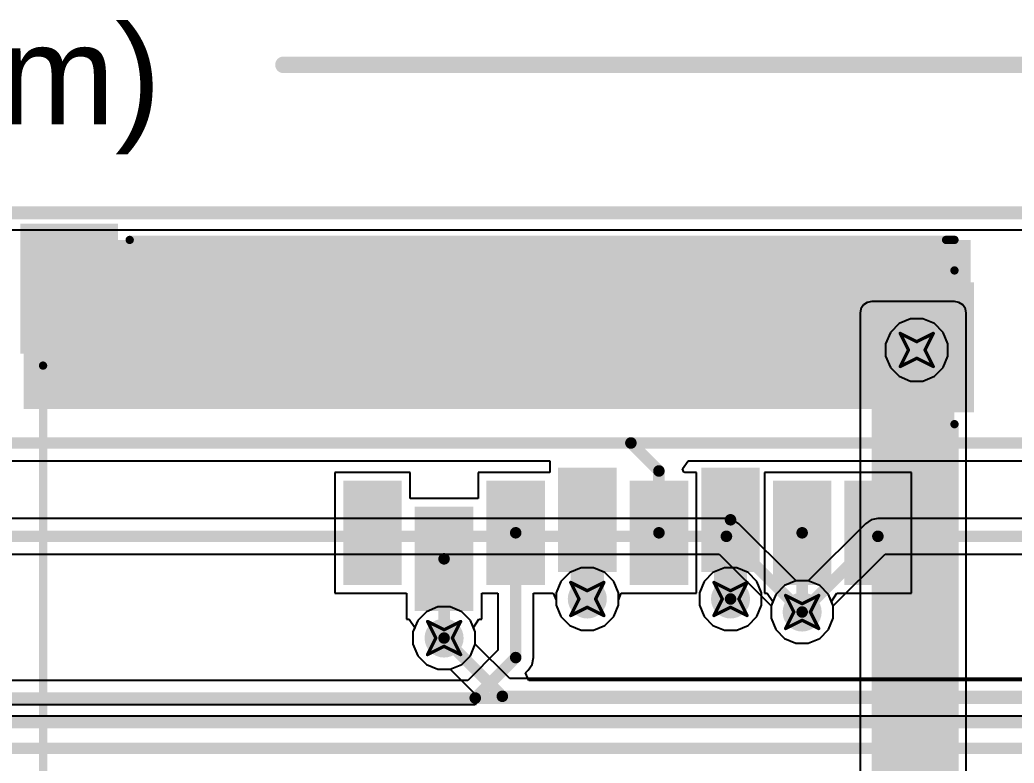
# Model space of a CAD drawing. Header units: inches. Extents: x -3 to 289, y -11 to 89.
# Drawn here: x 30.65 to 45.92, y 24.64 to 36.06 of the extents above; entities that cross this region are included whole.
import ezdxf

# ---------------------------------------------------------------- set-up
doc = ezdxf.new("R2010")
doc.units = ezdxf.units.IN
for name, color, linetype in [('Board Cutout', 216, 'Continuous'), ('Bottom Layer', 5, 'Continuous'), ('Dimension', 6, 'Continuous'), ('Drill Drawing', 1, 'Continuous'), ('Layer 1', 16, 'Continuous'), ('Layer 2', 76, 'Continuous'), ('Top Layer', 1, 'Continuous'), ('Top Overlay', 2, 'Continuous'), ('Top Paste', 8, 'Continuous'), ('Top Solder', 216, 'Continuous'), ('Via Holes', 16, 'Continuous')]:
    doc.layers.add(name, color=color, linetype=linetype)
doc.styles.add('Arial', font='', dxfattribs={"height": 0.2})
doc.styles.get('Arial').set_extended_font_data('Arial')

# ---------------------------------------------------------------- blocks, each defined once
blk = doc.blocks.new('693071010811_75')
at = {"layer": 'Top Layer'}
for points in [[(-5.875, 7.725), (-4.075, 7.725), (-4.075, 6.325), (-5.875, 6.325)], [(-0.175, 7.725), (1.625, 7.725), (1.625, 6.325), (-0.175, 6.325)], [(0.415, -2.125), (1.215, -2.125), (1.215, -3.625), (0.415, -3.625)], [(-6.185, -2.525), (-5.385, -2.525), (-5.385, -4.025), (-6.185, -4.025)], [(-5.085, -2.525), (-4.285, -2.525), (-4.285, -4.025), (-5.085, -4.025)], [(-2.885, -2.525), (-2.085, -2.525), (-2.085, -4.025), (-2.885, -4.025)], [(-0.685, -2.525), (0.115, -2.525), (0.115, -4.025), (-0.685, -4.025)], [(1.515, -2.525), (2.315, -2.525), (2.315, -4.025), (1.515, -4.025)], [(-3.985, -2.725), (-3.185, -2.725), (-3.185, -4.225), (-3.985, -4.225)], [(-1.785, -2.725), (-0.985, -2.725), (-0.985, -4.225), (-1.785, -4.225)], [(-7.275, -5.175), (-5.875, -5.175), (-5.875, -7.075), (-7.275, -7.075)], [(5.875, -6.075), (7.275, -6.075), (7.275, -7.975), (5.875, -7.975)]]:
    blk.add_hatch(color=1, dxfattribs=at).paths.add_polyline_path(points)
at = {"layer": 'Top Paste'}
for points in [[(-5.875, 7.725), (-4.075, 7.725), (-4.075, 6.325), (-5.875, 6.325)], [(-0.175, 7.725), (1.625, 7.725), (1.625, 6.325), (-0.175, 6.325)], [(0.415, -2.125), (1.215, -2.125), (1.215, -3.625), (0.415, -3.625)], [(-6.185, -2.525), (-5.385, -2.525), (-5.385, -4.025), (-6.185, -4.025)], [(-5.085, -2.525), (-4.285, -2.525), (-4.285, -4.025), (-5.085, -4.025)], [(-2.885, -2.525), (-2.085, -2.525), (-2.085, -4.025), (-2.885, -4.025)], [(-0.685, -2.525), (0.115, -2.525), (0.115, -4.025), (-0.685, -4.025)], [(1.515, -2.525), (2.315, -2.525), (2.315, -4.025), (1.515, -4.025)], [(-3.985, -2.725), (-3.185, -2.725), (-3.185, -4.225), (-3.985, -4.225)], [(-1.785, -2.725), (-0.985, -2.725), (-0.985, -4.225), (-1.785, -4.225)], [(-7.275, -5.175), (-5.875, -5.175), (-5.875, -7.075), (-7.275, -7.075)], [(5.875, -6.075), (7.275, -6.075), (7.275, -7.975), (5.875, -7.975)]]:
    blk.add_hatch(color=8, dxfattribs=at).paths.add_polyline_path(points)
at = {"layer": 'Top Solder'}
for points in [[(-5.925, 7.775), (-4.025, 7.775), (-4.025, 6.275), (-5.925, 6.275)], [(-0.225, 7.775), (1.675, 7.775), (1.675, 6.275), (-0.225, 6.275)], [(0.365, -2.075), (1.265, -2.075), (1.265, -3.675), (0.365, -3.675)], [(-6.235, -2.475), (-5.335, -2.475), (-5.335, -4.075), (-6.235, -4.075)], [(-5.135, -2.475), (-4.235, -2.475), (-4.235, -4.075), (-5.135, -4.075)], [(-2.935, -2.475), (-2.035, -2.475), (-2.035, -4.075), (-2.935, -4.075)], [(-0.735, -2.475), (0.165, -2.475), (0.165, -4.075), (-0.735, -4.075)], [(1.465, -2.475), (2.365, -2.475), (2.365, -4.075), (1.465, -4.075)], [(-4.035, -2.675), (-3.135, -2.675), (-3.135, -4.275), (-4.035, -4.275)], [(-1.835, -2.675), (-0.935, -2.675), (-0.935, -4.275), (-1.835, -4.275)], [(-7.325, -5.125), (-5.825, -5.125), (-5.825, -7.125), (-7.325, -7.125)], [(5.825, -6.025), (7.325, -6.025), (7.325, -8.025), (5.825, -8.025)]]:
    blk.add_hatch(color=216, dxfattribs=at).paths.add_polyline_path(points)
at = {"layer": 'Top Overlay', "const_width": 0.127}
for points in [[(-6.106, 7.425), (-7.025, 7.425)], [(-7.025, 7.425), (-7.025, 7.175)], [(-0.406, 7.425), (-3.844, 7.425)], [(5.274, 7.426), (1.855, 7.426)], [(6.975, 7.426), (5.274, 7.426)], [(6.975, 7.426), (6.975, -5.844)], [(-7.025, 7.175), (-7.025, -4.944)], [(-7.025, -7.306), (-7.025, -7.775)], [(-6.896, -7.775), (-7.025, -7.775)], [(5.644, -7.775), (-6.896, -7.775)]]:
    blk.add_lwpolyline(points, dxfattribs=at)
at = {"layer": 'Top Overlay', "const_width": 0.0635}
for points in [[(-7.057, 7.425, 1), (-6.993, 7.425, 1)], [(-7.057, 7.425, 1), (-6.993, 7.425, 1)], [(-6.138, 7.425, 1), (-6.074, 7.425, 1)], [(-3.876, 7.425, 1), (-3.812, 7.425, 1)], [(-0.438, 7.425, 1), (-0.374, 7.425, 1)], [(1.824, 7.426, 1), (1.887, 7.426, 1)], [(5.242, 7.426, 1), (5.306, 7.426, 1)], [(5.242, 7.426, 1), (5.306, 7.426, 1)], [(6.943, 7.426, 1), (7.007, 7.426, 1)], [(6.943, 7.426, 1), (7.007, 7.426, 1)], [(-7.057, 7.175, 1), (-6.993, 7.175, 1)], [(-7.057, 7.175, 1), (-6.993, 7.175, 1)], [(-7.057, -4.944, 1), (-6.993, -4.944, 1)], [(6.943, -5.844, 1), (7.007, -5.844, 1)], [(-7.057, -7.306, 1), (-6.993, -7.306, 1)], [(-7.057, -7.775, 1), (-6.993, -7.775, 1)], [(-7.057, -7.775, 1), (-6.993, -7.775, 1)], [(-6.928, -7.775, 1), (-6.864, -7.775, 1)], [(-6.928, -7.775, 1), (-6.864, -7.775, 1)], [(5.612, -7.775, 1), (5.676, -7.775, 1)]]:
    blk.add_lwpolyline(points, format="xyb", close=True, dxfattribs=at)

msp = doc.modelspace()

# ---------------------------------------------------------------- hatches: boundary and pattern name
at = {"layer": 'Bottom Layer'}
h = msp.add_hatch(color=5, dxfattribs=at)
edge = h.paths.add_edge_path()
edge.add_arc((44.422, 30.984), 0.3, 0, 360)
h = msp.add_hatch(color=5, dxfattribs=at)
edge = h.paths.add_edge_path()
edge.add_arc((39.362, 27.158), 0.3, 0, 360)
h = msp.add_hatch(color=5, dxfattribs=at)
edge = h.paths.add_edge_path()
edge.add_arc((41.562, 27.158), 0.3, 0, 360)
h = msp.add_hatch(color=5, dxfattribs=at)
edge = h.paths.add_edge_path()
edge.add_arc((42.662, 26.958), 0.3, 0, 360)
h = msp.add_hatch(color=5, dxfattribs=at)
edge = h.paths.add_edge_path()
edge.add_arc((37.162, 26.558), 0.3, 0, 360)
at = {"layer": 'Layer 1'}
h = msp.add_hatch(color=16, dxfattribs=at)
edge = h.paths.add_edge_path()
edge.add_arc((44.422, 30.984), 0.3, 0, 360)
h = msp.add_hatch(color=16, dxfattribs=at)
edge = h.paths.add_edge_path()
edge.add_arc((39.362, 27.158), 0.3, 0, 360)
h = msp.add_hatch(color=16, dxfattribs=at)
edge = h.paths.add_edge_path()
edge.add_arc((41.562, 27.158), 0.3, 0, 360)
h = msp.add_hatch(color=16, dxfattribs=at)
edge = h.paths.add_edge_path()
edge.add_arc((42.662, 26.958), 0.3, 0, 360)
h = msp.add_hatch(color=16, dxfattribs=at)
edge = h.paths.add_edge_path()
edge.add_arc((37.162, 26.558), 0.3, 0, 360)
at = {"layer": 'Layer 2'}
msp.add_hatch(color=76, dxfattribs=at).paths.add_polyline_path([(45.002, 31.547), (43.732, 31.547), (43.732, 17.474), (45.002, 17.474)])
h = msp.add_hatch(color=76, dxfattribs=at)
edge = h.paths.add_edge_path()
edge.add_arc((44.422, 30.984), 0.3, 0, 360)
h = msp.add_hatch(color=76, dxfattribs=at)
edge = h.paths.add_edge_path()
edge.add_arc((39.362, 27.158), 0.3, 0, 360)
h = msp.add_hatch(color=76, dxfattribs=at)
edge = h.paths.add_edge_path()
edge.add_arc((41.562, 27.158), 0.3, 0, 360)
h = msp.add_hatch(color=76, dxfattribs=at)
edge = h.paths.add_edge_path()
edge.add_arc((42.662, 26.958), 0.3, 0, 360)
h = msp.add_hatch(color=76, dxfattribs=at)
edge = h.paths.add_edge_path()
edge.add_arc((37.162, 26.558), 0.3, 0, 360)
at = {"layer": 'Top Layer'}
msp.add_hatch(color=1, dxfattribs=at).paths.add_polyline_path([(45.252, 32.675), (30.702, 32.675), (30.702, 30.075), (45.252, 30.075)])
h = msp.add_hatch(color=1, dxfattribs=at)
edge = h.paths.add_edge_path()
edge.add_arc((44.422, 30.984), 0.3, 0, 360)
h = msp.add_hatch(color=1, dxfattribs=at)
edge = h.paths.add_edge_path()
edge.add_arc((39.362, 27.158), 0.3, 0, 360)
h = msp.add_hatch(color=1, dxfattribs=at)
edge = h.paths.add_edge_path()
edge.add_arc((41.562, 27.158), 0.3, 0, 360)
h = msp.add_hatch(color=1, dxfattribs=at)
edge = h.paths.add_edge_path()
edge.add_arc((42.662, 26.958), 0.3, 0, 360)
h = msp.add_hatch(color=1, dxfattribs=at)
edge = h.paths.add_edge_path()
edge.add_arc((37.162, 26.558), 0.3, 0, 360)
at = {"layer": 'Via Holes'}
h = msp.add_hatch(color=7, dxfattribs=at)
edge = h.paths.add_edge_path()
edge.add_arc((44.422, 30.984), 0.15, 0, 360)
h = msp.add_hatch(color=7, dxfattribs=at)
edge = h.paths.add_edge_path()
edge.add_arc((39.362, 27.158), 0.15, 0, 360)
h = msp.add_hatch(color=7, dxfattribs=at)
edge = h.paths.add_edge_path()
edge.add_arc((41.562, 27.158), 0.15, 0, 360)
h = msp.add_hatch(color=7, dxfattribs=at)
edge = h.paths.add_edge_path()
edge.add_arc((42.662, 26.958), 0.15, 0, 360)
h = msp.add_hatch(color=7, dxfattribs=at)
edge = h.paths.add_edge_path()
edge.add_arc((37.162, 26.558), 0.15, 0, 360)

# ---------------------------------------------------------------- linework, layer by layer
at = {"layer": 'Board Cutout', "const_width": 0.2}
msp.add_lwpolyline([(-0.003, 33.09), (59.997, 33.09)], dxfattribs=at)
at = {"layer": 'Bottom Layer'}
for p, q in [((0.346, 32.831), (58.333, 32.831)), ((44.327, 31.462), (44.151, 31.389)), ((44.517, 31.462), (44.327, 31.462)), ((44.693, 31.389), (44.517, 31.462)), ((44.151, 31.389), (44.017, 31.254)), ((44.827, 31.254), (44.693, 31.389)), ((44.017, 31.254), (43.944, 31.079)), ((44.9, 31.079), (44.827, 31.254)), ((43.944, 31.079), (43.944, 30.889)), ((44.9, 30.889), (44.9, 31.079)), ((43.944, 30.889), (44.017, 30.713)), ((44.827, 30.713), (44.9, 30.889)), ((44.017, 30.713), (44.151, 30.579)), ((44.693, 30.579), (44.827, 30.713)), ((44.151, 30.579), (44.327, 30.506)), ((44.517, 30.506), (44.693, 30.579)), ((44.327, 30.506), (44.517, 30.506)), ((41.291, 27.563), (41.157, 27.428)), ((41.467, 27.635), (41.291, 27.563)), ((41.657, 27.635), (41.467, 27.635)), ((41.833, 27.563), (41.657, 27.635)), ((41.967, 27.428), (41.833, 27.563)), ((41.157, 27.428), (41.084, 27.253)), ((42.04, 27.253), (41.967, 27.428)), ((42.391, 27.363), (42.257, 27.228)), ((42.567, 27.435), (42.391, 27.363)), ((42.757, 27.435), (42.567, 27.435)), ((42.933, 27.363), (42.757, 27.435)), ((43.067, 27.228), (42.933, 27.363)), ((41.084, 27.253), (41.084, 27.063)), ((42.04, 27.063), (42.04, 27.253)), ((42.257, 27.228), (42.184, 27.053)), ((43.14, 27.053), (43.067, 27.228)), ((37.067, 27.035), (36.891, 26.963)), ((37.257, 27.035), (37.067, 27.035)), ((37.433, 26.963), (37.257, 27.035)), ((41.084, 27.063), (41.157, 26.887)), ((41.967, 26.887), (42.04, 27.063)), ((42.184, 27.053), (42.184, 26.863)), ((43.14, 26.863), (43.14, 27.053)), ((36.891, 26.963), (36.757, 26.828)), ((37.567, 26.828), (37.433, 26.963)), ((41.157, 26.887), (41.291, 26.753)), ((41.833, 26.753), (41.967, 26.887)), ((36.757, 26.828), (36.684, 26.653)), ((37.64, 26.653), (37.567, 26.828)), ((41.291, 26.753), (41.467, 26.68)), ((41.657, 26.68), (41.833, 26.753)), ((42.184, 26.863), (42.257, 26.687)), ((43.067, 26.687), (43.14, 26.863)), ((36.684, 26.653), (36.684, 26.463)), ((37.64, 26.464), (37.64, 26.653)), ((41.467, 26.68), (41.657, 26.68)), ((42.257, 26.687), (42.391, 26.553)), ((42.933, 26.553), (43.067, 26.687)), ((36.684, 26.463), (36.757, 26.287)), ((38.17, 25.934), (37.64, 26.464)), ((42.391, 26.553), (42.567, 26.48)), ((42.567, 26.48), (42.757, 26.48)), ((42.757, 26.48), (42.933, 26.553)), ((36.757, 26.287), (36.891, 26.153)), ((36.891, 26.153), (37.067, 26.08)), ((37.067, 26.08), (37.255, 26.08)), ((37.255, 26.08), (37.686, 25.649)), ((52.348, 25.934), (38.17, 25.934)), ((37.638, 25.532), (24.504, 25.532)), ((37.686, 25.649), (37.638, 25.532))]:
    msp.add_line(p, q, dxfattribs=at)
at = {"layer": 'Bottom Layer', "const_width": 0.178}
for points in [[(37.162, 26.558), (38.057, 25.663)], [(38.057, 25.663), (58.15, 25.663)], [(24.391, 25.26), (58.331, 25.26)], [(23.616, 24.863), (58.502, 24.863)]]:
    msp.add_lwpolyline(points, dxfattribs=at)
at = {"layer": 'Bottom Layer', "const_width": 0.0889}
for points in [[(37.118, 26.558, 1), (37.206, 26.558, 1)], [(38.013, 25.663, 1), (38.101, 25.663, 1)], [(38.013, 25.663, 1), (38.101, 25.663, 1)]]:
    msp.add_lwpolyline(points, format="xyb", close=True, dxfattribs=at)
at = {"layer": 'Dimension', "const_width": 0.254}
msp.add_lwpolyline([(34.695, 35.365), (59.997, 35.365)], dxfattribs=at)
at = {"layer": 'Dimension', "const_width": 0.127}
msp.add_lwpolyline([(34.631, 35.365, 1), (34.758, 35.365, 1)], format="xyb", close=True, dxfattribs=at)
at = {"layer": 'Drill Drawing', "const_width": 0.0508}
for points in [[(44.168, 31.238), (44.422, 31.111)], [(44.168, 31.238), (44.295, 30.984)], [(44.422, 31.111), (44.676, 31.238)], [(44.549, 30.984), (44.676, 31.238)], [(44.168, 30.73), (44.295, 30.984)], [(44.549, 30.984), (44.676, 30.73)], [(44.168, 30.73), (44.422, 30.857)], [(44.422, 30.857), (44.676, 30.73)], [(39.108, 27.412), (39.362, 27.285)], [(39.108, 27.412), (39.235, 27.158)], [(39.362, 27.285), (39.616, 27.412)], [(39.489, 27.158), (39.616, 27.412)], [(41.308, 27.412), (41.562, 27.285)], [(41.308, 27.412), (41.435, 27.158)], [(41.562, 27.285), (41.816, 27.412)], [(41.689, 27.158), (41.816, 27.412)], [(42.408, 27.212), (42.662, 27.085)], [(42.408, 27.212), (42.535, 26.958)], [(42.662, 27.085), (42.916, 27.212)], [(42.789, 26.958), (42.916, 27.212)], [(39.108, 26.904), (39.235, 27.158)], [(39.108, 26.904), (39.362, 27.031)], [(39.362, 27.031), (39.616, 26.904)], [(39.489, 27.158), (39.616, 26.904)], [(41.308, 26.904), (41.435, 27.158)], [(41.308, 26.904), (41.562, 27.031)], [(41.562, 27.031), (41.816, 26.904)], [(41.689, 27.158), (41.816, 26.904)], [(42.408, 26.704), (42.535, 26.958)], [(42.789, 26.958), (42.916, 26.704)], [(36.908, 26.812), (37.162, 26.685)], [(36.908, 26.812), (37.035, 26.558)], [(37.162, 26.685), (37.416, 26.812)], [(37.289, 26.558), (37.416, 26.812)], [(42.408, 26.704), (42.662, 26.831)], [(42.662, 26.831), (42.916, 26.704)], [(36.908, 26.304), (37.035, 26.558)], [(37.289, 26.558), (37.416, 26.304)], [(36.908, 26.304), (37.162, 26.431)], [(37.162, 26.431), (37.416, 26.304)]]:
    msp.add_lwpolyline(points, dxfattribs=at)
at = {"layer": 'Drill Drawing', "const_width": 0.0254}
for points in [[(44.155, 31.238, 1), (44.181, 31.238, 1)], [(44.155, 31.238, 1), (44.181, 31.238, 1)], [(44.663, 31.238, 1), (44.689, 31.238, 1)], [(44.663, 31.238, 1), (44.689, 31.238, 1)], [(44.282, 30.984, 1), (44.308, 30.984, 1)], [(44.282, 30.984, 1), (44.308, 30.984, 1)], [(44.409, 31.111, 1), (44.435, 31.111, 1)], [(44.409, 31.111, 1), (44.435, 31.111, 1)], [(44.536, 30.984, 1), (44.562, 30.984, 1)], [(44.536, 30.984, 1), (44.562, 30.984, 1)], [(44.409, 30.857, 1), (44.435, 30.857, 1)], [(44.409, 30.857, 1), (44.435, 30.857, 1)], [(44.155, 30.73, 1), (44.181, 30.73, 1)], [(44.155, 30.73, 1), (44.181, 30.73, 1)], [(44.663, 30.73, 1), (44.689, 30.73, 1)], [(44.663, 30.73, 1), (44.689, 30.73, 1)], [(39.095, 27.412, 1), (39.121, 27.412, 1)], [(39.095, 27.412, 1), (39.121, 27.412, 1)], [(39.603, 27.412, 1), (39.629, 27.412, 1)], [(39.603, 27.412, 1), (39.629, 27.412, 1)], [(41.295, 27.412, 1), (41.321, 27.412, 1)], [(41.295, 27.412, 1), (41.321, 27.412, 1)], [(41.803, 27.412, 1), (41.829, 27.412, 1)], [(41.803, 27.412, 1), (41.829, 27.412, 1)], [(39.349, 27.285, 1), (39.375, 27.285, 1)], [(39.349, 27.285, 1), (39.375, 27.285, 1)], [(41.549, 27.285, 1), (41.575, 27.285, 1)], [(41.549, 27.285, 1), (41.575, 27.285, 1)], [(42.395, 27.212, 1), (42.421, 27.212, 1)], [(42.395, 27.212, 1), (42.421, 27.212, 1)], [(42.903, 27.212, 1), (42.929, 27.212, 1)], [(42.903, 27.212, 1), (42.929, 27.212, 1)], [(39.222, 27.158, 1), (39.248, 27.158, 1)], [(39.222, 27.158, 1), (39.248, 27.158, 1)], [(39.349, 27.031, 1), (39.375, 27.031, 1)], [(39.349, 27.031, 1), (39.375, 27.031, 1)], [(39.476, 27.158, 1), (39.502, 27.158, 1)], [(39.476, 27.158, 1), (39.502, 27.158, 1)], [(41.422, 27.158, 1), (41.448, 27.158, 1)], [(41.422, 27.158, 1), (41.448, 27.158, 1)], [(41.549, 27.031, 1), (41.575, 27.031, 1)], [(41.549, 27.031, 1), (41.575, 27.031, 1)], [(41.676, 27.158, 1), (41.702, 27.158, 1)], [(41.676, 27.158, 1), (41.702, 27.158, 1)], [(42.649, 27.085, 1), (42.675, 27.085, 1)], [(42.649, 27.085, 1), (42.675, 27.085, 1)], [(39.095, 26.904, 1), (39.121, 26.904, 1)], [(39.095, 26.904, 1), (39.121, 26.904, 1)], [(39.603, 26.904, 1), (39.629, 26.904, 1)], [(39.603, 26.904, 1), (39.629, 26.904, 1)], [(41.295, 26.904, 1), (41.321, 26.904, 1)], [(41.295, 26.904, 1), (41.321, 26.904, 1)], [(41.803, 26.904, 1), (41.829, 26.904, 1)], [(41.803, 26.904, 1), (41.829, 26.904, 1)], [(42.522, 26.958, 1), (42.548, 26.958, 1)], [(42.522, 26.958, 1), (42.548, 26.958, 1)], [(42.776, 26.958, 1), (42.802, 26.958, 1)], [(42.776, 26.958, 1), (42.802, 26.958, 1)], [(36.895, 26.812, 1), (36.921, 26.812, 1)], [(36.895, 26.812, 1), (36.921, 26.812, 1)], [(37.403, 26.812, 1), (37.429, 26.812, 1)], [(37.403, 26.812, 1), (37.429, 26.812, 1)], [(42.395, 26.704, 1), (42.421, 26.704, 1)], [(42.395, 26.704, 1), (42.421, 26.704, 1)], [(42.649, 26.831, 1), (42.675, 26.831, 1)], [(42.649, 26.831, 1), (42.675, 26.831, 1)], [(42.903, 26.704, 1), (42.929, 26.704, 1)], [(42.903, 26.704, 1), (42.929, 26.704, 1)], [(37.022, 26.558, 1), (37.048, 26.558, 1)], [(37.022, 26.558, 1), (37.048, 26.558, 1)], [(37.149, 26.685, 1), (37.175, 26.685, 1)], [(37.149, 26.685, 1), (37.175, 26.685, 1)], [(37.276, 26.558, 1), (37.302, 26.558, 1)], [(37.276, 26.558, 1), (37.302, 26.558, 1)], [(37.149, 26.431, 1), (37.175, 26.431, 1)], [(37.149, 26.431, 1), (37.175, 26.431, 1)], [(36.895, 26.304, 1), (36.921, 26.304, 1)], [(36.895, 26.304, 1), (36.921, 26.304, 1)], [(37.403, 26.304, 1), (37.429, 26.304, 1)], [(37.403, 26.304, 1), (37.429, 26.304, 1)]]:
    msp.add_lwpolyline(points, format="xyb", close=True, dxfattribs=at)
at = {"layer": 'Layer 1'}
for p, q in [((0.346, 32.831), (59.997, 32.831)), ((44.327, 31.462), (44.151, 31.389)), ((44.517, 31.462), (44.327, 31.462)), ((44.693, 31.389), (44.517, 31.462)), ((44.151, 31.389), (44.017, 31.254)), ((44.827, 31.254), (44.693, 31.389)), ((44.017, 31.254), (43.944, 31.079)), ((44.9, 31.079), (44.827, 31.254)), ((43.944, 31.079), (43.944, 30.889)), ((44.9, 30.889), (44.9, 31.079)), ((43.944, 30.889), (44.017, 30.713)), ((44.827, 30.713), (44.9, 30.889)), ((44.017, 30.713), (44.151, 30.579)), ((44.693, 30.579), (44.827, 30.713)), ((44.151, 30.579), (44.327, 30.506)), ((44.517, 30.506), (44.693, 30.579)), ((44.327, 30.506), (44.517, 30.506)), ((41.499, 28.393), (28.585, 28.393)), ((41.603, 28.372), (41.499, 28.393)), ((41.691, 28.313), (41.603, 28.372)), ((42.569, 27.435), (41.691, 28.313)), ((43.633, 28.313), (42.755, 27.435)), ((43.721, 28.372), (43.633, 28.313)), ((43.633, 28.313), (43.633, 28.313)), ((43.825, 28.393), (43.721, 28.372)), ((56.776, 28.393), (43.825, 28.393)), ((43.825, 28.393), (43.825, 28.393)), ((28.698, 27.849), (41.386, 27.849)), ((41.386, 27.849), (42.184, 27.051)), ((43.14, 27.051), (43.938, 27.849)), ((43.938, 27.849), (56.663, 27.849)), ((39.091, 27.563), (38.957, 27.428)), ((39.267, 27.635), (39.091, 27.563)), ((39.457, 27.635), (39.267, 27.635)), ((39.633, 27.563), (39.457, 27.635)), ((39.767, 27.428), (39.633, 27.563)), ((38.957, 27.428), (38.884, 27.253)), ((39.84, 27.253), (39.767, 27.428)), ((42.755, 27.435), (42.569, 27.435)), ((38.884, 27.253), (38.884, 27.063)), ((39.84, 27.063), (39.84, 27.253)), ((37.067, 27.035), (36.891, 26.963)), ((37.257, 27.035), (37.067, 27.035)), ((37.433, 26.963), (37.257, 27.035)), ((38.884, 27.063), (38.957, 26.887)), ((39.767, 26.887), (39.84, 27.063)), ((42.184, 27.051), (42.184, 26.863)), ((43.14, 26.863), (43.14, 27.051)), ((36.891, 26.963), (36.757, 26.828)), ((37.567, 26.828), (37.433, 26.963)), ((38.957, 26.887), (39.091, 26.753)), ((39.633, 26.753), (39.767, 26.887)), ((36.757, 26.828), (36.684, 26.653)), ((37.64, 26.653), (37.567, 26.828)), ((39.091, 26.753), (39.267, 26.68)), ((39.457, 26.68), (39.633, 26.753)), ((42.184, 26.863), (42.257, 26.687)), ((43.067, 26.687), (43.14, 26.863)), ((36.684, 26.653), (36.684, 26.463)), ((37.64, 26.463), (37.64, 26.653)), ((39.267, 26.68), (39.457, 26.68)), ((42.257, 26.687), (42.391, 26.553)), ((42.933, 26.553), (43.067, 26.687)), ((36.684, 26.463), (36.757, 26.287)), ((37.567, 26.287), (37.64, 26.463)), ((42.391, 26.553), (42.567, 26.48)), ((42.567, 26.48), (42.757, 26.48)), ((42.757, 26.48), (42.933, 26.553)), ((36.757, 26.287), (36.891, 26.153)), ((37.433, 26.153), (37.567, 26.287)), ((36.891, 26.153), (37.067, 26.08)), ((37.257, 26.08), (37.433, 26.153)), ((37.067, 26.08), (37.257, 26.08))]:
    msp.add_line(p, q, dxfattribs=at)
at = {"layer": 'Layer 1', "const_width": 0.178}
for points in [[(28.585, 28.121), (41.499, 28.121)], [(41.499, 28.121), (42.662, 26.958)], [(42.662, 26.958), (43.825, 28.121)], [(43.825, 28.121), (56.776, 28.121)]]:
    msp.add_lwpolyline(points, dxfattribs=at)
at = {"layer": 'Layer 1', "const_width": 0.0889}
for points in [[(41.454, 28.121, 1), (41.543, 28.121, 1)], [(41.454, 28.121, 1), (41.543, 28.121, 1)], [(43.781, 28.121, 1), (43.87, 28.121, 1)], [(43.781, 28.121, 1), (43.87, 28.121, 1)], [(42.618, 26.958, 1), (42.706, 26.958, 1)], [(42.618, 26.958, 1), (42.706, 26.958, 1)]]:
    msp.add_lwpolyline(points, format="xyb", close=True, dxfattribs=at)
at = {"layer": 'Layer 2'}
for p, q in [((0.346, 32.831), (59.764, 32.831)), ((43.564, 31.616), (43.551, 31.547)), ((43.604, 31.675), (43.564, 31.616)), ((43.663, 31.714), (43.604, 31.675)), ((43.732, 31.728), (43.663, 31.714)), ((45.002, 31.728), (43.732, 31.728)), ((45.071, 31.714), (45.002, 31.728)), ((45.13, 31.675), (45.071, 31.714)), ((45.169, 31.616), (45.13, 31.675)), ((45.183, 31.547), (45.169, 31.616)), ((43.551, 31.547), (43.551, 18.969)), ((45.183, 17.474), (45.183, 31.547)), ((39.091, 27.563), (38.957, 27.428)), ((39.267, 27.635), (39.091, 27.563)), ((39.457, 27.635), (39.267, 27.635)), ((39.633, 27.563), (39.457, 27.635)), ((39.767, 27.428), (39.633, 27.563)), ((41.291, 27.563), (41.157, 27.428)), ((41.467, 27.635), (41.291, 27.563)), ((41.657, 27.635), (41.467, 27.635)), ((41.833, 27.563), (41.657, 27.635)), ((41.967, 27.428), (41.833, 27.563)), ((38.957, 27.428), (38.884, 27.253)), ((39.84, 27.253), (39.767, 27.428)), ((41.157, 27.428), (41.084, 27.253)), ((42.04, 27.253), (41.967, 27.428)), ((42.391, 27.363), (42.257, 27.228)), ((42.567, 27.435), (42.391, 27.363)), ((42.757, 27.435), (42.567, 27.435)), ((42.933, 27.363), (42.757, 27.435)), ((43.067, 27.228), (42.933, 27.363)), ((38.884, 27.253), (38.884, 27.063)), ((39.84, 27.063), (39.84, 27.253)), ((41.084, 27.253), (41.084, 27.063)), ((42.04, 27.063), (42.04, 27.253)), ((42.257, 27.228), (42.184, 27.053)), ((43.14, 27.053), (43.067, 27.228)), ((37.067, 27.035), (36.891, 26.963)), ((37.257, 27.035), (37.067, 27.035)), ((37.433, 26.963), (37.257, 27.035)), ((38.884, 27.063), (38.957, 26.887)), ((39.767, 26.887), (39.84, 27.063)), ((41.084, 27.063), (41.157, 26.887)), ((41.967, 26.887), (42.04, 27.063)), ((42.184, 27.053), (42.184, 26.863)), ((43.14, 26.863), (43.14, 27.053)), ((36.891, 26.963), (36.757, 26.828)), ((37.567, 26.828), (37.433, 26.963)), ((38.957, 26.887), (39.091, 26.753)), ((39.633, 26.753), (39.767, 26.887)), ((41.157, 26.887), (41.291, 26.753)), ((41.833, 26.753), (41.967, 26.887)), ((36.757, 26.828), (36.684, 26.653)), ((37.64, 26.653), (37.567, 26.828)), ((39.091, 26.753), (39.267, 26.68)), ((39.457, 26.68), (39.633, 26.753)), ((41.291, 26.753), (41.467, 26.68)), ((41.657, 26.68), (41.833, 26.753)), ((42.184, 26.863), (42.257, 26.687)), ((43.067, 26.687), (43.14, 26.863)), ((36.684, 26.653), (36.684, 26.463)), ((37.64, 26.463), (37.64, 26.653)), ((39.267, 26.68), (39.457, 26.68)), ((41.467, 26.68), (41.657, 26.68)), ((42.257, 26.687), (42.391, 26.553)), ((42.933, 26.553), (43.067, 26.687)), ((36.684, 26.463), (36.757, 26.287)), ((37.567, 26.287), (37.64, 26.463)), ((42.391, 26.553), (42.567, 26.48)), ((42.567, 26.48), (42.757, 26.48)), ((42.757, 26.48), (42.933, 26.553)), ((36.757, 26.287), (36.891, 26.153)), ((37.433, 26.153), (37.567, 26.287)), ((36.891, 26.153), (37.067, 26.08)), ((37.257, 26.08), (37.433, 26.153)), ((37.067, 26.08), (37.257, 26.08))]:
    msp.add_line(p, q, dxfattribs=at)
at = {"layer": 'Top Layer'}
for p, q in [((25.671, 29.283), (38.784, 29.283)), ((38.784, 29.283), (38.784, 29.103)), ((40.826, 29.156), (40.911, 29.283)), ((40.911, 29.283), (54.061, 29.283)), ((36.64, 29.103), (35.484, 29.103)), ((35.484, 29.103), (35.484, 27.247)), ((36.64, 28.703), (36.64, 29.103)), ((38.784, 29.103), (37.684, 29.103)), ((37.684, 29.103), (37.684, 28.703)), ((40.847, 29.105), (40.826, 29.156)), ((40.858, 29.103), (40.847, 29.105)), ((41.04, 29.103), (40.858, 29.103)), ((41.04, 27.247), (41.04, 29.103)), ((44.34, 29.103), (42.084, 29.103)), ((42.084, 29.103), (42.084, 27.247)), ((44.34, 27.247), (44.34, 29.103)), ((37.684, 28.703), (36.64, 28.703)), ((35.484, 27.247), (36.584, 27.247)), ((36.584, 27.247), (36.584, 26.847)), ((37.74, 26.847), (37.74, 27.247)), ((37.74, 27.247), (37.99, 27.247)), ((37.99, 27.247), (37.99, 26.371)), ((38.534, 26.258), (38.534, 27.247)), ((38.534, 27.247), (38.84, 27.247)), ((38.84, 27.247), (38.884, 27.138)), ((39.84, 27.138), (39.884, 27.247)), ((39.884, 27.247), (41.04, 27.247)), ((42.084, 27.247), (42.127, 27.247)), ((42.127, 27.247), (42.212, 27.12)), ((43.112, 27.12), (43.197, 27.247)), ((43.197, 27.247), (44.34, 27.247)), ((38.884, 27.138), (38.884, 27.063)), ((38.884, 27.063), (38.957, 26.887)), ((39.767, 26.887), (39.84, 27.063)), ((39.84, 27.063), (39.84, 27.138)), ((42.212, 27.12), (42.184, 27.053)), ((42.184, 27.053), (42.184, 26.863)), ((43.14, 27.053), (43.112, 27.12)), ((43.14, 26.863), (43.14, 27.053)), ((38.957, 26.887), (39.091, 26.753)), ((39.633, 26.753), (39.767, 26.887)), ((36.584, 26.847), (36.627, 26.847)), ((36.627, 26.847), (36.712, 26.72)), ((37.612, 26.72), (37.697, 26.847)), ((37.697, 26.847), (37.74, 26.847)), ((39.091, 26.753), (39.267, 26.68)), ((39.457, 26.68), (39.633, 26.753)), ((42.184, 26.863), (42.257, 26.687)), ((43.067, 26.687), (43.14, 26.863)), ((36.712, 26.72), (36.684, 26.653)), ((36.684, 26.653), (36.684, 26.463)), ((37.64, 26.653), (37.612, 26.72)), ((37.64, 26.463), (37.64, 26.653)), ((39.267, 26.68), (39.457, 26.68)), ((42.257, 26.687), (42.391, 26.553)), ((42.933, 26.553), (43.067, 26.687)), ((36.684, 26.463), (36.757, 26.287)), ((37.567, 26.287), (37.64, 26.463)), ((42.391, 26.553), (42.567, 26.48)), ((42.567, 26.48), (42.757, 26.48)), ((42.757, 26.48), (42.933, 26.553)), ((36.757, 26.287), (36.891, 26.153)), ((37.433, 26.153), (37.567, 26.287)), ((37.99, 26.371), (37.528, 25.908)), ((36.891, 26.153), (37.067, 26.08)), ((37.257, 26.08), (37.433, 26.153)), ((38.454, 26.066), (38.513, 26.154)), ((38.513, 26.154), (38.534, 26.258)), ((37.067, 26.08), (37.257, 26.08)), ((38.414, 26.026), (38.454, 26.066)), ((38.463, 25.908), (38.414, 26.026)), ((38.454, 26.066), (38.454, 26.066)), ((37.528, 25.908), (23.294, 25.908)), ((52.461, 25.908), (38.463, 25.908)), ((9.103, 25.364), (52.655, 25.364))]:
    msp.add_line(p, q, dxfattribs=at)
for points, const_width in [([(24.792, 29.555), (40.032, 29.555)], 0.178), ([(40.032, 29.555), (55.309, 29.555)], 0.178), ([(40.032, 29.555), (40.462, 29.125)], 0.178), ([(40.462, 28.175), (40.462, 29.125)], 0.178), ([(39.362, 28.375), (39.362, 28.508)], 0.508), ([(41.562, 27.158), (41.562, 28.508)], 0.508), ([(39.362, 27.158), (39.362, 28.375)], 0.508), ([(41.562, 27.158), (41.562, 28.375)], 0.178), ([(38.262, 26.258), (38.262, 28.175)], 0.178), ([(42.662, 26.958), (42.662, 28.175)], 0.178), ([(37.162, 26.558), (37.162, 27.775)], 0.178), ([(37.64, 25.636), (38.262, 26.258)], 0.178), ([(22.781, 25.636), (37.64, 25.636)], 0.178), ([(37.64, 25.636), (52.655, 25.636)], 0.178)]:
    msp.add_lwpolyline(points, dxfattribs=dict(at, const_width=const_width))
for points, const_width in [([(39.987, 29.555, 1), (40.076, 29.555, 1)], 0.0889), ([(39.987, 29.555, 1), (40.076, 29.555, 1)], 0.0889), ([(39.987, 29.555, 1), (40.076, 29.555, 1)], 0.0889), ([(40.418, 29.125, 1), (40.506, 29.125, 1)], 0.0889), ([(40.418, 29.125, 1), (40.506, 29.125, 1)], 0.0889), ([(39.235, 28.508, 1), (39.489, 28.508, 1)], 0.254), ([(41.435, 28.508, 1), (41.689, 28.508, 1)], 0.254), ([(39.235, 28.375, 1), (39.489, 28.375, 1)], 0.254), ([(39.235, 28.375, 1), (39.489, 28.375, 1)], 0.254), ([(41.518, 28.375, 1), (41.606, 28.375, 1)], 0.0889), ([(38.218, 28.175, 1), (38.306, 28.175, 1)], 0.0889), ([(40.418, 28.175, 1), (40.506, 28.175, 1)], 0.0889), ([(42.618, 28.175, 1), (42.706, 28.175, 1)], 0.0889), ([(37.118, 27.775, 1), (37.206, 27.775, 1)], 0.0889), ([(39.235, 27.158, 1), (39.489, 27.158, 1)], 0.254), ([(41.435, 27.158, 1), (41.689, 27.158, 1)], 0.254), ([(41.518, 27.158, 1), (41.606, 27.158, 1)], 0.0889), ([(42.618, 26.958, 1), (42.706, 26.958, 1)], 0.0889), ([(37.118, 26.558, 1), (37.206, 26.558, 1)], 0.0889), ([(38.218, 26.258, 1), (38.306, 26.258, 1)], 0.0889), ([(38.218, 26.258, 1), (38.306, 26.258, 1)], 0.0889), ([(37.596, 25.636, 1), (37.685, 25.636, 1)], 0.0889), ([(37.596, 25.636, 1), (37.685, 25.636, 1)], 0.0889), ([(37.596, 25.636, 1), (37.685, 25.636, 1)], 0.0889)]:
    msp.add_lwpolyline(points, format="xyb", close=True, dxfattribs=dict(at, const_width=const_width))

# ---------------------------------------------------------------- block references
at = {"rotation": 180}
msp.add_blockref('693071010811_75', (37.977, 24.9), dxfattribs=at)

# ---------------------------------------------------------------- texts
at = {"layer": 'Dimension', "style": 'Arial'}
msp.add_text('60 (mm)', height=1.524, dxfattribs=at).set_placement((24.893, 34.45))

doc.saveas('drawing.dxf')
